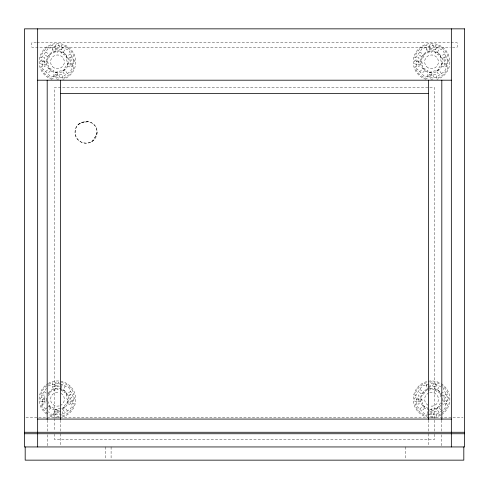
<?xml version="1.0" encoding="UTF-8"?>
<svg xmlns="http://www.w3.org/2000/svg" width="489" height="489" viewBox="0 0 489 489"><rect width="100%" height="100%" fill="white"/><g stroke="black" fill="none" stroke-linecap="round" stroke-linejoin="round"><path stroke-width="0.37" stroke-dasharray="2.44 1.83" d="M54.768 76.962L55.184 72.14L57.94 72.378L57.525 77.201M54.768 414.372L55.184 409.55L57.94 409.788L57.525 414.611M428.853 76.962L429.269 72.14L432.025 72.378L431.61 77.201M431.61 414.611L432.025 409.788L429.269 409.55M97.067 132.274C96.681 146.859 75.269 146.48 75.061 132.274C74.903 118.204 97.299 117.983 97.067 132.274L93.845 140.056A11.002 11.002 0 0 1 77.335 138.974A11.002 11.002 0 0 1 80.563 122.745L88.912 121.645M62.641 47.415L60.599 51.81L63.112 52.977L65.147 48.582M60.599 389.22L62.641 384.825M65.147 385.992L63.112 390.387L61.223 389.513M436.726 47.415L434.684 51.81L437.197 52.977L439.232 48.582M436.726 384.825L434.684 389.22L437.197 390.387L439.232 385.992M48.442 395.68L50.691 392.312L50.116 391.927L53.484 389.678L53.619 390.356L57.592 389.568L57.457 388.889L60.764 389.55M61.431 389.678L61.046 390.253L64.414 392.502L64.799 391.927L67.048 395.295L66.37 395.43L67.158 399.403L67.837 399.269L67.048 403.242L66.473 402.857L64.224 406.225L64.799 406.61L61.431 408.859L61.296 408.181M427.569 408.859L427.954 408.284L424.586 406.035L424.201 406.61L421.952 403.242L422.63 403.107L421.842 399.134L421.163 399.269L421.952 395.295L422.527 395.68L424.776 392.312L424.201 391.927L427.569 389.678L427.704 390.356M440.558 402.857L438.309 406.225L438.884 406.61L435.516 408.859L435.381 408.181L431.408 408.969L431.542 409.648L428.23 408.987M46.516 388.248L41.742 395.081L42.732 406.163L47.647 411.066M48.105 394.427L49.689 392.16L48.558 391.371M91.565 141.804L96.694 135.123A11.002 11.002 0 0 0 86.064 121.272L78.283 124.493M45.691 71.706L49.108 68.271L51.07 70.227L47.647 73.656M45.691 409.116L47.641 407.154M48.13 406.665L49.108 405.681L51.07 407.637L48.136 410.577M419.776 71.706L423.193 68.271L425.155 70.227L421.732 73.656M419.776 409.116L423.193 405.681L425.155 407.637L421.732 411.066M70.709 54.126L66.321 56.18L67.494 58.686L71.883 56.632M444.794 54.126L440.406 56.18L441.579 58.686L445.968 56.632M70.709 391.536L66.321 393.59L67.494 396.096L71.883 394.042M441.035 393.297L444.794 391.536M441.579 396.096L445.968 394.042M48.111 385.962L58.851 383.064L68.937 387.753L73.656 397.826L70.795 408.578L61.687 414.972L50.605 414.018L48.325 411.744M60.63 408.309L57.323 408.969L57.457 409.648L53.484 408.859L53.869 408.284L50.501 406.035L50.116 406.61L47.867 403.242M428.364 390.228L431.677 389.568L431.542 388.889L435.516 389.678L435.131 390.253L438.499 392.502L438.884 391.927L441.133 395.295M42.115 61.834L46.938 61.406L47.182 64.163L42.36 64.591M416.2 61.834L421.023 61.406L421.267 64.163L416.445 64.591M42.115 399.244L46.938 398.816M42.36 402.001L47.182 401.573M416.2 399.244L421.023 398.816L421.267 401.573L416.445 402.001M60.691 411.762L53.234 411.915L53.313 416.066A17.298 17.298 0 0 1 49.108 414.421M36.369 42.787L31.785 42.787L31.785 47.188L450.4 47.188M37.133 42.787L450.338 42.787M451.102 42.787L457.215 42.787L457.215 47.188L451.102 47.188M25.978 417.606L463.022 417.606M429.128 414.397L424.69 414.018L416.817 406.163L415.827 395.081L422.196 385.962L432.936 383.064L443.022 387.753L447.741 397.826L444.88 408.578L435.772 414.972L429.544 414.434M446.665 64.456L441.983 63.209L441.188 66.186L445.87 67.433M72.58 64.456L67.898 63.209L67.103 66.186L71.785 67.433M441.983 400.619L446.665 401.866M441.188 403.596L445.87 404.843M72.58 401.866L67.898 400.619L67.103 403.596L71.785 404.843M419.8 51.981L423.774 54.75L422.19 57.017L418.217 54.248M45.715 51.981L49.689 54.75L48.105 57.017L44.132 54.248M419.8 389.391L423.774 392.16L422.19 394.427L418.217 391.658M44.132 391.658L47.537 394.036M437.569 52.574L439.77 54.45M63.484 52.574L65.685 54.45M437.569 389.984L439.77 391.86M63.484 389.984L65.685 391.86M441.457 73.564L438.676 69.603L436.408 71.192L439.195 75.159M440.662 409.843L438.676 407.013L436.408 408.602L439.195 412.569M67.372 73.564L64.591 69.603L62.323 71.192L65.11 75.159M67.372 410.974L64.591 407.013L62.323 408.602L65.11 412.569M440.406 393.59L441.286 395.473M428.902 46.742L430.161 51.418L427.49 52.14L426.231 47.464M429.623 386.83L430.161 388.828L427.49 389.55L426.231 384.874M54.817 46.742L56.076 51.418L53.405 52.14L52.146 47.464M54.817 384.152L56.076 388.828L53.405 389.55L52.146 384.874M440.455 395.43L440.717 396.756M48.283 401.781L48.545 403.107M62.182 411.738L62.268 415.888A17.298 17.298 0 0 0 74.255 403.413L70.104 403.492L69.921 394.544L74.077 394.458A17.298 17.298 0 0 0 61.602 382.471L61.681 386.622L52.733 386.805L52.647 382.649A17.298 17.298 0 0 0 48.509 384.464M441.811 420.204L441.811 431.665M441.811 434.721L441.811 446.182M434.476 431.212L434.476 87.531L54.523 87.531L54.523 431.212M434.476 434.263L434.476 439.611L54.523 439.611L54.523 434.263M428.608 420.204L428.608 431.665M428.608 433.743L428.608 446.212M405.228 446.946L405.228 458.682M111.095 446.946L111.095 458.682M105.227 446.946L105.227 458.682M60.391 420.204L60.391 431.665M60.391 433.743L60.391 446.212M47.188 420.204L47.188 431.665M47.188 434.721L47.188 446.182M52.054 79.383A18.337 18.337 0 0 1 42.567 51.156A18.337 18.337 0 0 1 72.348 51.156A18.337 18.337 0 0 1 62.861 79.383M47.824 413.639A17.298 17.298 0 0 1 40.838 404.079L44.988 403.993L44.811 395.045L40.66 395.124A17.298 17.298 0 0 1 46.657 385.754M48.289 383.388A18.337 18.337 0 0 1 75.795 399.269A18.337 18.337 0 0 1 48.289 415.149M46.571 414.024A18.337 18.337 0 0 1 47.708 383.737M59.114 416.17A2.078 2.078 0 0 1 56.186 415.943A2.078 2.078 0 0 1 56.412 413.016A2.078 2.078 0 0 1 59.34 413.242M60.917 393.278A6.919 6.919 0 0 1 60.917 405.259M59.248 405.956A6.919 6.919 0 0 1 50.538 399.269A6.919 6.919 0 0 1 59.248 392.588M48.173 393.242A11.07 11.07 0 0 1 66.577 392.997A11.07 11.07 0 0 1 59.762 410.1M59.053 410.222A11.07 11.07 0 0 1 48.332 405.54M46.498 400.864A11.07 11.07 0 0 1 46.4 398.694M442.343 412.783A17.298 17.298 0 0 0 448.34 403.413L444.189 403.492L444.006 394.544L448.162 394.458A17.298 17.298 0 0 0 441.176 384.898M440.491 414.073A17.298 17.298 0 0 1 436.353 415.888L436.267 411.738L427.319 411.915L427.398 416.066A17.298 17.298 0 0 1 414.923 404.079L419.073 403.993L418.896 395.045L414.745 395.124A17.298 17.298 0 0 1 426.732 382.649L426.818 386.805L435.766 386.622L435.687 382.471A17.298 17.298 0 0 1 439.892 384.116M441.292 383.737A18.337 18.337 0 0 1 441.292 414.8M440.711 415.149A18.337 18.337 0 0 1 413.205 399.269A18.337 18.337 0 0 1 440.711 383.388M429.904 382.355A2.078 2.078 0 0 1 432.826 382.612A2.078 2.078 0 0 1 432.569 385.534A2.078 2.078 0 0 1 429.648 385.283M429.752 392.588A6.919 6.919 0 0 1 438.462 399.269A6.919 6.919 0 0 1 429.752 405.956M428.083 405.259A6.919 6.919 0 0 1 428.083 393.278M440.827 405.295A11.07 11.07 0 0 1 422.417 405.54A11.07 11.07 0 0 1 429.238 388.437M429.947 388.315A11.07 11.07 0 0 1 441.408 394.238M442.582 398.394A11.07 11.07 0 0 1 442.6 399.843M426.139 79.383A18.337 18.337 0 0 1 416.652 51.156A18.337 18.337 0 0 1 446.433 51.156A18.337 18.337 0 0 1 436.946 79.383M47.867 57.885L47.078 61.858L47.757 61.724L48.545 65.697L47.867 65.832L50.116 69.2L50.501 68.625L53.869 70.874L53.484 71.449L57.457 72.238L57.323 71.559L61.296 70.771L61.431 71.449L64.799 69.2L64.224 68.815L66.473 65.447L67.048 65.832L67.837 61.858L67.158 61.993L66.37 58.02L67.048 57.885L64.799 54.517L64.414 55.092L61.046 52.843L61.431 52.268L57.457 51.479L57.592 52.158L53.619 52.946L53.484 52.268L50.116 54.517L50.691 54.902L48.442 58.27L47.867 57.885M421.952 57.885L421.163 61.858L421.842 61.724L422.63 65.697L421.952 65.832L424.201 69.2L424.586 68.625L427.954 70.874L427.569 71.449L431.542 72.238L431.408 71.559L435.381 70.771L435.516 71.449L438.884 69.2L438.309 68.815L440.558 65.447L441.133 65.832L441.922 61.858L441.243 61.993L440.455 58.02L441.133 57.885L438.884 54.517L438.499 55.092L435.131 52.843L435.516 52.268L431.542 51.479L431.677 52.158L427.704 52.946L427.569 52.268L424.201 54.517L424.776 54.902L422.527 58.27L421.952 57.885M73.656 60.416L70.795 71.168L61.687 77.562L50.605 76.608L42.732 68.753L41.742 57.671L48.111 48.552L58.851 45.654L68.937 50.343L73.656 60.416M447.741 60.416L444.88 71.168L435.772 77.562L424.69 76.608L416.817 68.753L415.827 57.671L422.196 48.552L432.936 45.654L443.022 50.343L447.741 60.416M61.681 49.212L52.733 49.395L52.647 45.239A17.298 17.298 0 0 0 40.66 57.714L44.811 57.635L44.988 66.583L40.838 66.669A17.298 17.298 0 0 0 53.313 78.656L53.234 74.505L62.182 74.328L62.268 78.478A17.298 17.298 0 0 0 74.255 66.003L70.104 66.082L69.921 57.134L74.077 57.048A17.298 17.298 0 0 0 61.602 45.061L61.681 49.212M435.766 49.212L426.818 49.395L426.732 45.239A17.298 17.298 0 0 0 414.745 57.714L418.896 57.635L419.073 66.583L414.923 66.669A17.298 17.298 0 0 0 427.398 78.656L427.319 74.505L436.267 74.328L436.353 78.478A17.298 17.298 0 0 0 448.34 66.003L444.189 66.082L444.006 57.134L448.162 57.048A17.298 17.298 0 0 0 435.687 45.061L435.766 49.212M56.59 78.894A2.078 2.078 0 0 0 59.835 77.341A2.078 2.078 0 0 0 56.865 75.312A2.078 2.078 0 0 0 56.59 78.894M40.703 63.674A2.078 2.078 0 0 0 44.151 62.647A2.078 2.078 0 0 0 41.541 60.171A2.078 2.078 0 0 0 40.703 63.674M55.96 48.234A2.078 2.078 0 0 0 59.218 46.718A2.078 2.078 0 0 0 56.272 44.652A2.078 2.078 0 0 0 55.96 48.234M71.645 63.289A2.078 2.078 0 0 0 74.854 61.669A2.078 2.078 0 0 0 71.846 59.701A2.078 2.078 0 0 0 71.645 63.289M52.561 66.755A6.919 6.919 0 0 0 64.138 63.649A6.919 6.919 0 0 0 55.667 55.178A6.919 6.919 0 0 0 52.561 66.755M51.431 71.143A11.07 11.07 0 0 0 68.515 62.433A11.07 11.07 0 0 0 52.427 51.993A11.07 11.07 0 0 0 51.431 71.143M40.703 401.084A2.078 2.078 0 0 0 44.151 400.057A2.078 2.078 0 0 0 41.541 397.581A2.078 2.078 0 0 0 40.703 401.084M55.96 385.644A2.078 2.078 0 0 0 59.218 384.128A2.078 2.078 0 0 0 56.272 382.062A2.078 2.078 0 0 0 55.96 385.644M71.645 400.699A2.078 2.078 0 0 0 74.854 399.079A2.078 2.078 0 0 0 71.846 397.111A2.078 2.078 0 0 0 71.645 400.699M430.675 416.304A2.078 2.078 0 0 0 433.92 414.751A2.078 2.078 0 0 0 430.95 412.722A2.078 2.078 0 0 0 430.675 416.304M414.788 401.084A2.078 2.078 0 0 0 418.236 400.057A2.078 2.078 0 0 0 415.626 397.581A2.078 2.078 0 0 0 414.788 401.084M445.73 400.699A2.078 2.078 0 0 0 448.939 399.079A2.078 2.078 0 0 0 445.931 397.111A2.078 2.078 0 0 0 445.73 400.699M430.675 78.894A2.078 2.078 0 0 0 433.92 77.341A2.078 2.078 0 0 0 430.95 75.312A2.078 2.078 0 0 0 430.675 78.894M414.788 63.674A2.078 2.078 0 0 0 418.236 62.647A2.078 2.078 0 0 0 415.626 60.171A2.078 2.078 0 0 0 414.788 63.674M430.045 48.234A2.078 2.078 0 0 0 433.303 46.718A2.078 2.078 0 0 0 430.357 44.652A2.078 2.078 0 0 0 430.045 48.234M445.73 63.289A2.078 2.078 0 0 0 448.939 61.669A2.078 2.078 0 0 0 445.931 59.701A2.078 2.078 0 0 0 445.73 63.289M426.646 66.755A6.919 6.919 0 0 0 438.223 63.649A6.919 6.919 0 0 0 429.752 55.178A6.919 6.919 0 0 0 426.646 66.755M425.516 71.143A11.07 11.07 0 0 0 442.6 62.433A11.07 11.07 0 0 0 426.512 51.993A11.07 11.07 0 0 0 425.516 71.143"/><path stroke-width="0.73" d="M37.653 80.196L451.347 80.196M60.391 93.399L428.608 93.399M37.653 419.073L451.347 419.073M24.45 432.276L464.55 432.276M24.45 433.743L464.55 433.743M463.816 446.946L463.816 460.149L25.183 460.149L25.183 446.946M451.347 28.851L451.347 446.946M441.811 80.196L441.811 419.44M428.608 80.196L428.608 419.44M60.391 80.196L60.391 419.44M47.188 80.196L47.188 419.44M37.653 28.851L37.653 446.946M464.55 28.851L24.45 28.851L24.45 446.946L464.55 446.946L464.55 28.851"/></g></svg>
